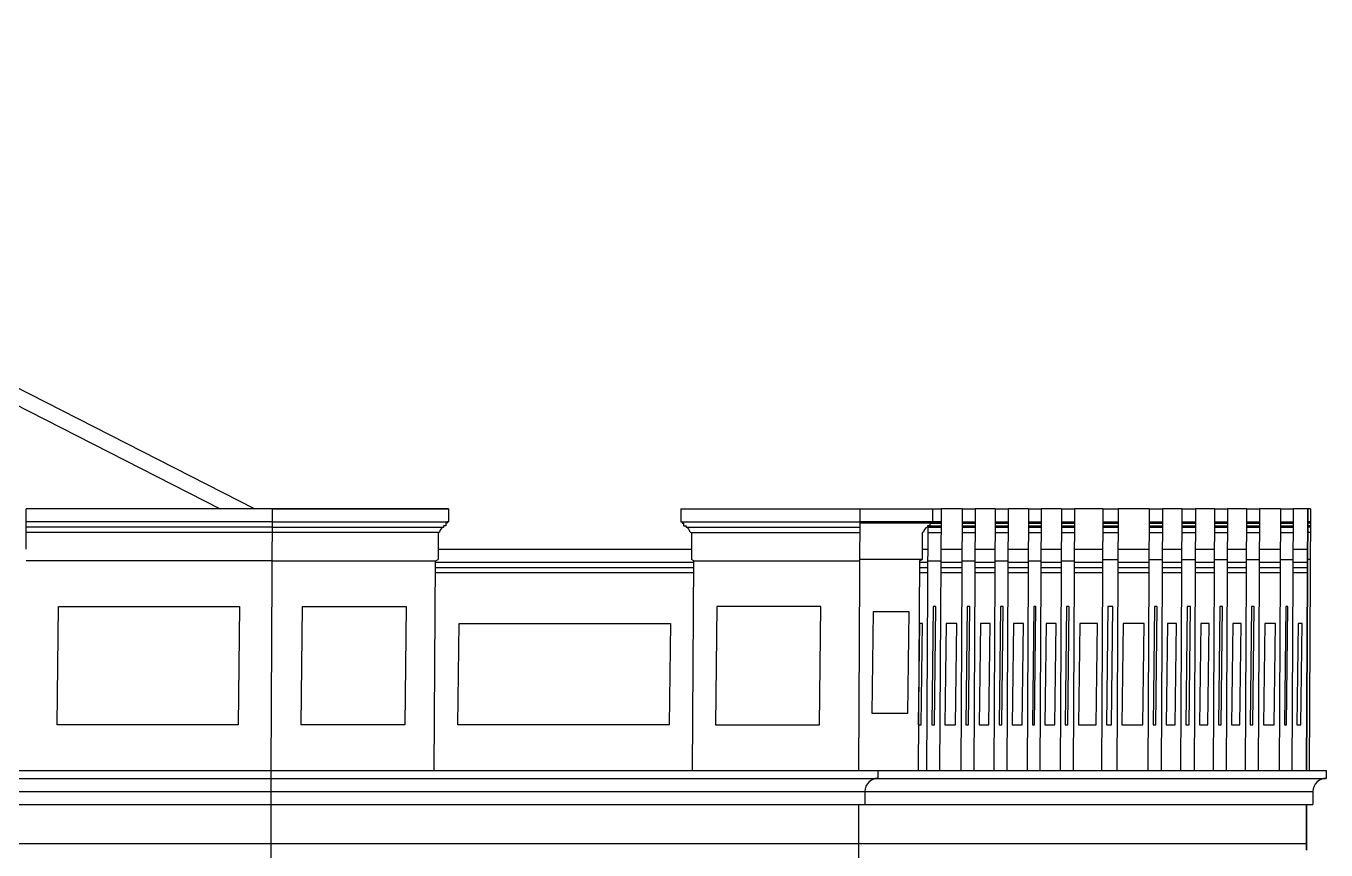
# Model space of a CAD drawing. Extents: x -43 to 90, y 6 to 81.
# Drawn here: x 81.143 to 86.13, y 67.315 to 70.478 of the extents above; entities that cross this region are included whole.
import ezdxf

# ---------------------------------------------------------------- set-up
doc = ezdxf.new("R2010")
doc.units = 0
doc.header["$LTSCALE"] = 0.1
doc.header["$MEASUREMENT"] = 0
doc.layers.add('visto', color=9, linetype='CONTINUOUS')

msp = doc.modelspace()

# ---------------------------------------------------------------- linework, layer by layer
at = {"layer": 'visto'}
for p, q in [((78.3898, 70.4775), (82.0206, 68.6249)), ((78.588, 70.3091), (81.8885, 68.6249)), ((82.0873, 68.6249), (81.1433, 68.6249)), ((81.1433, 68.4699), (81.1433, 68.6249)), ((82.0873, 68.6249), (82.0821, 67.6204)), ((82.0873, 68.6249), (82.7644, 68.6249)), ((82.7644, 68.6249), (82.0873, 68.6249)), ((82.7644, 68.6249), (82.7644, 68.5749)), ((83.6559, 68.6249), (83.6559, 68.5749)), ((83.6559, 68.6249), (84.3419, 68.6249)), ((84.3419, 68.6249), (84.3368, 67.6204)), ((84.3419, 68.6249), (84.3368, 67.6204)), ((84.3419, 68.6249), (84.6212, 68.6249)), ((84.6212, 68.6249), (84.6535, 68.6249)), ((84.6212, 68.6249), (84.6212, 68.5749)), ((84.6535, 68.6249), (84.6483, 67.6204)), ((84.7341, 68.6249), (84.6535, 68.6249)), ((84.7341, 68.6249), (84.729, 67.6204)), ((84.7341, 68.6249), (84.7844, 68.6249)), ((84.7844, 68.6249), (84.7793, 67.6204)), ((84.8615, 68.6249), (84.7844, 68.6249)), ((84.8615, 68.6249), (84.8564, 67.6204)), ((84.8615, 68.6249), (84.9117, 68.6249)), ((84.9117, 68.6249), (84.9066, 67.6204)), ((84.9897, 68.6249), (84.9117, 68.6249)), ((84.9897, 68.6249), (84.9846, 67.6204)), ((84.9897, 68.6249), (85.0375, 68.6249)), ((85.0375, 68.6249), (85.0324, 67.6204)), ((85.1155, 68.6249), (85.0375, 68.6249)), ((85.1155, 68.6249), (85.1104, 67.6204)), ((85.1155, 68.6249), (85.1658, 68.6249)), ((85.1658, 68.6249), (85.1606, 67.6204)), ((85.2741, 68.6249), (85.1658, 68.6249)), ((85.2741, 68.6249), (85.2689, 67.6204)), ((85.2741, 68.6249), (85.3326, 68.6249)), ((85.3326, 68.6249), (85.3275, 67.6204)), ((85.4527, 68.6249), (85.3326, 68.6249)), ((85.4527, 68.6249), (85.4476, 67.6204)), ((85.4527, 68.6249), (85.5029, 68.6249)), ((85.5029, 68.6249), (85.4978, 67.6204)), ((85.5773, 68.6249), (85.5029, 68.6249)), ((85.5773, 68.6249), (85.5722, 67.6204)), ((85.5773, 68.6249), (85.6302, 68.6249)), ((85.6302, 68.6249), (85.6251, 67.6204)), ((85.7027, 68.6249), (85.6302, 68.6249)), ((85.7027, 68.6249), (85.6976, 67.6204)), ((85.7027, 68.6249), (85.7529, 68.6249)), ((85.7529, 68.6249), (85.7478, 67.6204)), ((85.8249, 68.6249), (85.7529, 68.6249)), ((85.8249, 68.6249), (85.8198, 67.6204)), ((85.8249, 68.6249), (85.8752, 68.6249)), ((85.8752, 68.6249), (85.8701, 67.6204)), ((85.9563, 68.6249), (85.8752, 68.6249)), ((85.9563, 68.6249), (85.9512, 67.6204)), ((85.9563, 68.6249), (86.0042, 68.6249)), ((86.0042, 68.6249), (85.9991, 67.6204)), ((86.0042, 68.6249), (85.9991, 67.6204)), ((86.0712, 68.6249), (86.0042, 68.6249)), ((86.0712, 68.6249), (86.0042, 68.6249)), ((86.0712, 68.6249), (86.0042, 68.6249)), ((86.0555, 67.6204), (86.0606, 68.6249)), ((86.0606, 68.6249), (86.0555, 67.6204)), ((86.0606, 68.6249), (86.0555, 67.6204)), ((86.0712, 68.6249), (86.0606, 68.6249)), ((86.0712, 68.6249), (86.0661, 67.6204)), ((82.0873, 68.5749), (81.1433, 68.5749)), ((82.0873, 68.5749), (82.7644, 68.5749)), ((82.7644, 68.5749), (82.7594, 68.5749)), ((82.7594, 68.5749), (82.7594, 68.5699)), ((83.6559, 68.5749), (83.6609, 68.5749)), ((83.6609, 68.5749), (83.6609, 68.5699)), ((83.6609, 68.5749), (83.6609, 68.5699)), ((83.6609, 68.5749), (84.3419, 68.5749)), ((84.6535, 68.5749), (84.3419, 68.5749)), ((84.6162, 68.5749), (84.6535, 68.5749)), ((84.6162, 68.5749), (84.6162, 68.5699)), ((84.6162, 68.5749), (84.6162, 68.5699)), ((84.7341, 68.5749), (84.7844, 68.5749)), ((84.8615, 68.5749), (84.9117, 68.5749)), ((84.9897, 68.5749), (85.0375, 68.5749)), ((85.1155, 68.5749), (85.1658, 68.5749)), ((85.2741, 68.5749), (85.3326, 68.5749)), ((85.4527, 68.5749), (85.5029, 68.5749)), ((85.5773, 68.5749), (85.6302, 68.5749)), ((85.7027, 68.5749), (85.7529, 68.5749)), ((85.8249, 68.5749), (85.8752, 68.5749)), ((85.9563, 68.5749), (86.0042, 68.5749)), ((86.0712, 68.5749), (86.0606, 68.5749)), ((82.0873, 68.5549), (81.1433, 68.5549)), ((82.0873, 68.5334), (81.1433, 68.5334)), ((82.0873, 68.5549), (82.7444, 68.5549)), ((82.0873, 68.5349), (82.7294, 68.5349)), ((82.7294, 68.5349), (82.7244, 68.5334)), ((82.7244, 68.5334), (82.7244, 68.4699)), ((82.7544, 68.5599), (82.7444, 68.5599)), ((82.7444, 68.5599), (82.7444, 68.5549)), ((82.7594, 68.5699), (82.7544, 68.5699)), ((82.7544, 68.5699), (82.7544, 68.5599)), ((83.6609, 68.5699), (83.6659, 68.5699)), ((83.6659, 68.5699), (83.6659, 68.5599)), ((83.6659, 68.5599), (83.6759, 68.5599)), ((83.6759, 68.5599), (83.6759, 68.5549)), ((83.6759, 68.5549), (84.3419, 68.5549)), ((83.6909, 68.5349), (83.6959, 68.5334)), ((83.6909, 68.5349), (83.6959, 68.5334)), ((83.6959, 68.5334), (83.6959, 68.4699)), ((83.6959, 68.5334), (84.3419, 68.5334)), ((84.6162, 68.5699), (84.3419, 68.5699)), ((84.5862, 68.5349), (84.5812, 68.5334)), ((84.5862, 68.5349), (84.5812, 68.5334)), ((84.5812, 68.5334), (84.5812, 68.5249)), ((84.5812, 68.5249), (84.5812, 68.4299)), ((84.6031, 68.5599), (84.598, 67.6204)), ((84.6112, 68.5599), (84.6012, 68.5599)), ((84.6012, 68.5599), (84.6012, 68.5549)), ((84.6031, 68.5599), (84.6535, 68.5599)), ((84.6031, 68.5549), (84.6535, 68.5549)), ((84.6031, 68.5334), (84.6535, 68.5334)), ((84.6112, 68.5699), (84.6535, 68.5699)), ((84.6112, 68.5699), (84.6112, 68.5599)), ((84.7341, 68.5699), (84.7844, 68.5699)), ((84.7341, 68.5599), (84.7844, 68.5599)), ((84.7341, 68.5549), (84.7844, 68.5549)), ((84.7341, 68.5334), (84.7844, 68.5334)), ((84.8615, 68.5699), (84.9117, 68.5699)), ((84.8615, 68.5599), (84.9117, 68.5599)), ((84.8615, 68.5549), (84.9117, 68.5549)), ((84.8615, 68.5334), (84.9117, 68.5334)), ((84.9897, 68.5699), (85.0375, 68.5699)), ((84.9897, 68.5599), (85.0375, 68.5599)), ((84.9897, 68.5549), (85.0375, 68.5549)), ((84.9897, 68.5334), (85.0375, 68.5334)), ((85.1155, 68.5699), (85.1658, 68.5699)), ((85.1155, 68.5599), (85.1658, 68.5599)), ((85.1155, 68.5549), (85.1658, 68.5549)), ((85.1155, 68.5334), (85.1658, 68.5334)), ((85.2741, 68.5699), (85.3326, 68.5699)), ((85.2741, 68.5599), (85.3326, 68.5599)), ((85.2741, 68.5549), (85.3326, 68.5549)), ((85.2741, 68.5334), (85.3326, 68.5334)), ((85.4527, 68.5699), (85.5029, 68.5699)), ((85.4527, 68.5599), (85.5029, 68.5599)), ((85.4527, 68.5549), (85.5029, 68.5549)), ((85.4527, 68.5334), (85.5029, 68.5334)), ((85.5773, 68.5699), (85.6302, 68.5699)), ((85.5773, 68.5599), (85.6302, 68.5599)), ((85.5773, 68.5549), (85.6302, 68.5549)), ((85.5773, 68.5334), (85.6302, 68.5334)), ((85.7027, 68.5699), (85.7529, 68.5699)), ((85.7027, 68.5599), (85.7529, 68.5599)), ((85.7027, 68.5549), (85.7529, 68.5549)), ((85.7027, 68.5334), (85.7529, 68.5334)), ((85.8249, 68.5699), (85.8752, 68.5699)), ((85.8249, 68.5599), (85.8752, 68.5599)), ((85.8249, 68.5549), (85.8752, 68.5549)), ((85.8249, 68.5334), (85.8752, 68.5334)), ((85.9563, 68.5699), (86.0042, 68.5699)), ((85.9563, 68.5599), (86.0042, 68.5599)), ((85.9563, 68.5549), (86.0042, 68.5549)), ((85.9563, 68.5334), (86.0042, 68.5334)), ((86.0712, 68.5699), (86.0606, 68.5699)), ((86.0712, 68.5599), (86.0606, 68.5599)), ((86.0712, 68.5549), (86.0606, 68.5549)), ((86.0712, 68.5334), (86.0606, 68.5334)), ((82.0873, 68.4249), (81.1433, 68.4249)), ((82.0873, 68.4249), (82.7144, 68.4249)), ((82.7093, 67.6204), (82.7144, 68.4249)), ((82.7144, 68.4249), (82.7244, 68.4299)), ((82.7244, 68.4699), (83.6959, 68.4699)), ((82.7244, 68.4699), (82.7244, 68.4299)), ((83.6959, 68.4699), (83.6959, 68.4299)), ((83.7059, 68.4249), (83.6959, 68.4299)), ((83.7008, 67.6204), (83.7059, 68.4249)), ((83.7059, 68.4249), (84.3419, 68.4249)), ((84.5812, 68.4299), (84.3419, 68.4299)), ((84.5712, 68.4249), (84.566, 67.6204)), ((84.5712, 68.4249), (84.5812, 68.4299)), ((84.5812, 68.4699), (84.6031, 68.4699)), ((84.6031, 68.4249), (84.6535, 68.4249)), ((84.6535, 68.4699), (84.7341, 68.4699)), ((84.7341, 68.4249), (84.7844, 68.4249)), ((84.7844, 68.4699), (84.8615, 68.4699)), ((84.8615, 68.4249), (84.9117, 68.4249)), ((84.9117, 68.4699), (84.9897, 68.4699)), ((84.9897, 68.4249), (85.0375, 68.4249)), ((85.0375, 68.4699), (85.1155, 68.4699)), ((85.1155, 68.4249), (85.1658, 68.4249)), ((85.1658, 68.4699), (85.2741, 68.4699)), ((85.2741, 68.4299), (85.3326, 68.4299)), ((85.3326, 68.4699), (85.4527, 68.4699)), ((85.4527, 68.4299), (85.5029, 68.4299)), ((85.5029, 68.4699), (85.5773, 68.4699)), ((85.5773, 68.4299), (85.6302, 68.4299)), ((85.6302, 68.4699), (85.7027, 68.4699)), ((85.7027, 68.4299), (85.7529, 68.4299)), ((85.7529, 68.4699), (85.8249, 68.4699)), ((85.8249, 68.4299), (85.8752, 68.4299)), ((85.8752, 68.4699), (85.9563, 68.4699)), ((85.9563, 68.4299), (86.0042, 68.4299)), ((86.0042, 68.4699), (86.0606, 68.4699)), ((86.0712, 68.4299), (86.0606, 68.4299)), ((82.7144, 68.4199), (83.7059, 68.4199)), ((82.7144, 68.3999), (83.7059, 68.3999)), ((82.7144, 68.3799), (83.7059, 68.3799)), ((84.5712, 68.4199), (84.6031, 68.4199)), ((84.5712, 68.3999), (84.6031, 68.3999)), ((84.5712, 68.3799), (84.6031, 68.3799)), ((84.6535, 68.4199), (84.7341, 68.4199)), ((84.6535, 68.3999), (84.7341, 68.3999)), ((84.6535, 68.3799), (84.7341, 68.3799)), ((84.7844, 68.4199), (84.8615, 68.4199)), ((84.7844, 68.3999), (84.8615, 68.3999)), ((84.7844, 68.3799), (84.8615, 68.3799)), ((84.9117, 68.4199), (84.9897, 68.4199)), ((84.9117, 68.3999), (84.9897, 68.3999)), ((84.9117, 68.3799), (84.9897, 68.3799)), ((85.0375, 68.4199), (85.1155, 68.4199)), ((85.0375, 68.3999), (85.1155, 68.3999)), ((85.0375, 68.3799), (85.1155, 68.3799)), ((85.1658, 68.4199), (85.2741, 68.4199)), ((85.1658, 68.3999), (85.2741, 68.3999)), ((85.1658, 68.3799), (85.2741, 68.3799)), ((85.3326, 68.4199), (85.4527, 68.4199)), ((85.3326, 68.3999), (85.4527, 68.3999)), ((85.3326, 68.3799), (85.4527, 68.3799)), ((85.5029, 68.4199), (85.5773, 68.4199)), ((85.5029, 68.3999), (85.5773, 68.3999)), ((85.5029, 68.3799), (85.5773, 68.3799)), ((85.6302, 68.4199), (85.7027, 68.4199)), ((85.6302, 68.3999), (85.7027, 68.3999)), ((85.6302, 68.3799), (85.7027, 68.3799)), ((85.7529, 68.4199), (85.8249, 68.4199)), ((85.7529, 68.3999), (85.8249, 68.3999)), ((85.7529, 68.3799), (85.8249, 68.3799)), ((85.8752, 68.4199), (85.9563, 68.4199)), ((85.8752, 68.3999), (85.9563, 68.3999)), ((85.8752, 68.3799), (85.9563, 68.3799)), ((86.0042, 68.4199), (86.0606, 68.4199)), ((86.0042, 68.3999), (86.0606, 68.3999)), ((86.0042, 68.3799), (86.0606, 68.3799)), ((50.5756, 67.5904), (86.1305, 67.5904)), ((69.6189, 67.6204), (84.3368, 67.6204)), ((82.0821, 67.6204), (82.0896, 61.6079)), ((84.3368, 67.6204), (84.4118, 67.6204)), ((84.4118, 67.6204), (84.4118, 67.5904)), ((84.4118, 67.6204), (86.1305, 67.6204)), ((84.4118, 67.6204), (84.4118, 67.5904)), ((86.1305, 67.6204), (86.1305, 67.5904)), ((50.5256, 67.5404), (86.0805, 67.5404)), ((84.3618, 67.5404), (84.3618, 67.4904)), ((84.3618, 67.5404), (84.3618, 67.4904)), ((86.0805, 67.5404), (86.0805, 67.4904)), ((50.5256, 67.4904), (84.3618, 67.4904)), ((84.3368, 67.4904), (84.3618, 67.4904)), ((84.3368, 67.4904), (84.3368, 67.3154)), ((84.3368, 67.4904), (84.3618, 67.4904)), ((84.3368, 67.4904), (84.3443, 62.3771)), ((84.3618, 67.4904), (86.0805, 67.4904)), ((86.0555, 67.3154), (86.0555, 67.4904)), ((86.0555, 67.4904), (86.0555, 67.3154)), ((50.5006, 67.3404), (86.0555, 67.3404))]:
    msp.add_line(p, q, dxfattribs=at)
for points in [[(81.2683, 68.2499), (81.9623, 68.2499), (81.9571, 67.7954), (81.2632, 67.7954)], [(82.596, 67.7954), (82.1991, 67.7954), (82.2042, 68.2499), (82.6012, 68.2499)], [(83.7888, 67.7954), (84.1868, 67.7954), (84.1919, 68.2499), (83.7939, 68.2499)], [(84.5309, 68.2299), (84.3931, 68.2299), (84.388, 67.8404), (84.5258, 67.8404)], [(84.6335, 68.2499), (84.6231, 68.2499), (84.618, 67.7954), (84.6283, 67.7954)], [(84.7644, 68.2499), (84.7541, 68.2499), (84.749, 67.7954), (84.7593, 67.7954)], [(84.8917, 68.2499), (84.8815, 68.2499), (84.8764, 67.7954), (84.8866, 67.7954)], [(85.0175, 68.2499), (85.0097, 68.2499), (85.0046, 67.7954), (85.0124, 67.7954)], [(85.1458, 68.2499), (85.1355, 68.2499), (85.1304, 67.7954), (85.1406, 67.7954)], [(85.3126, 68.2499), (85.2941, 68.2499), (85.2889, 67.7954), (85.3075, 67.7954)], [(85.4829, 68.2499), (85.4727, 68.2499), (85.4676, 67.7954), (85.4778, 67.7954)], [(85.6102, 68.2499), (85.5973, 68.2499), (85.5922, 67.7954), (85.6051, 67.7954)], [(85.7329, 68.2499), (85.7227, 68.2499), (85.7176, 67.7954), (85.7278, 67.7954)], [(85.8552, 68.2499), (85.8449, 68.2499), (85.8398, 67.7954), (85.8501, 67.7954)], [(85.9842, 68.2499), (85.9763, 68.2499), (85.9712, 67.7954), (85.9791, 67.7954)], [(82.8044, 68.1849), (83.6159, 68.1849), (83.6108, 67.7954), (82.7993, 67.7954)], [(84.5831, 68.1849), (84.5712, 68.1849), (84.566, 67.7954), (84.578, 67.7954)], [(84.7141, 68.1849), (84.6735, 68.1849), (84.6683, 67.7954), (84.709, 67.7954)], [(84.8415, 68.1849), (84.8044, 68.1849), (84.7993, 67.7954), (84.8364, 67.7954)], [(84.9697, 68.1849), (84.9317, 68.1849), (84.9266, 67.7954), (84.9646, 67.7954)], [(85.0955, 68.1849), (85.0575, 68.1849), (85.0524, 67.7954), (85.0904, 67.7954)], [(85.2541, 68.1849), (85.1858, 68.1849), (85.1806, 67.7954), (85.2489, 67.7954)], [(85.4327, 68.1849), (85.3526, 68.1849), (85.3475, 67.7954), (85.4276, 67.7954)], [(85.5573, 68.1849), (85.5229, 68.1849), (85.5178, 67.7954), (85.5522, 67.7954)], [(85.6827, 68.1849), (85.6502, 68.1849), (85.6451, 67.7954), (85.6776, 67.7954)], [(85.8049, 68.1849), (85.7729, 68.1849), (85.7678, 67.7954), (85.7998, 67.7954)], [(85.9363, 68.1849), (85.8952, 68.1849), (85.8901, 67.7954), (85.9312, 67.7954)], [(86.0392, 68.1849), (86.0242, 68.1849), (86.0191, 67.7954), (86.0341, 67.7954)]]:
    msp.add_lwpolyline(points, close=True, dxfattribs=at)
for centre, radius, start, end in [((82.7586, 68.5286), 0.0299, 118.4209, 167.9657), ((83.6617, 68.5286), 0.0299, 12.0343, 61.5791), ((84.6154, 68.5286), 0.0299, 118.4209, 167.9657), ((84.4118, 67.5404), 0.05, 90, 180), ((84.4118, 67.5404), 0.05, 90, 180), ((86.1305, 67.5404), 0.05, 90, 180)]:
    msp.add_arc(centre, radius, start, end, dxfattribs=at)

doc.saveas('drawing.dxf')
